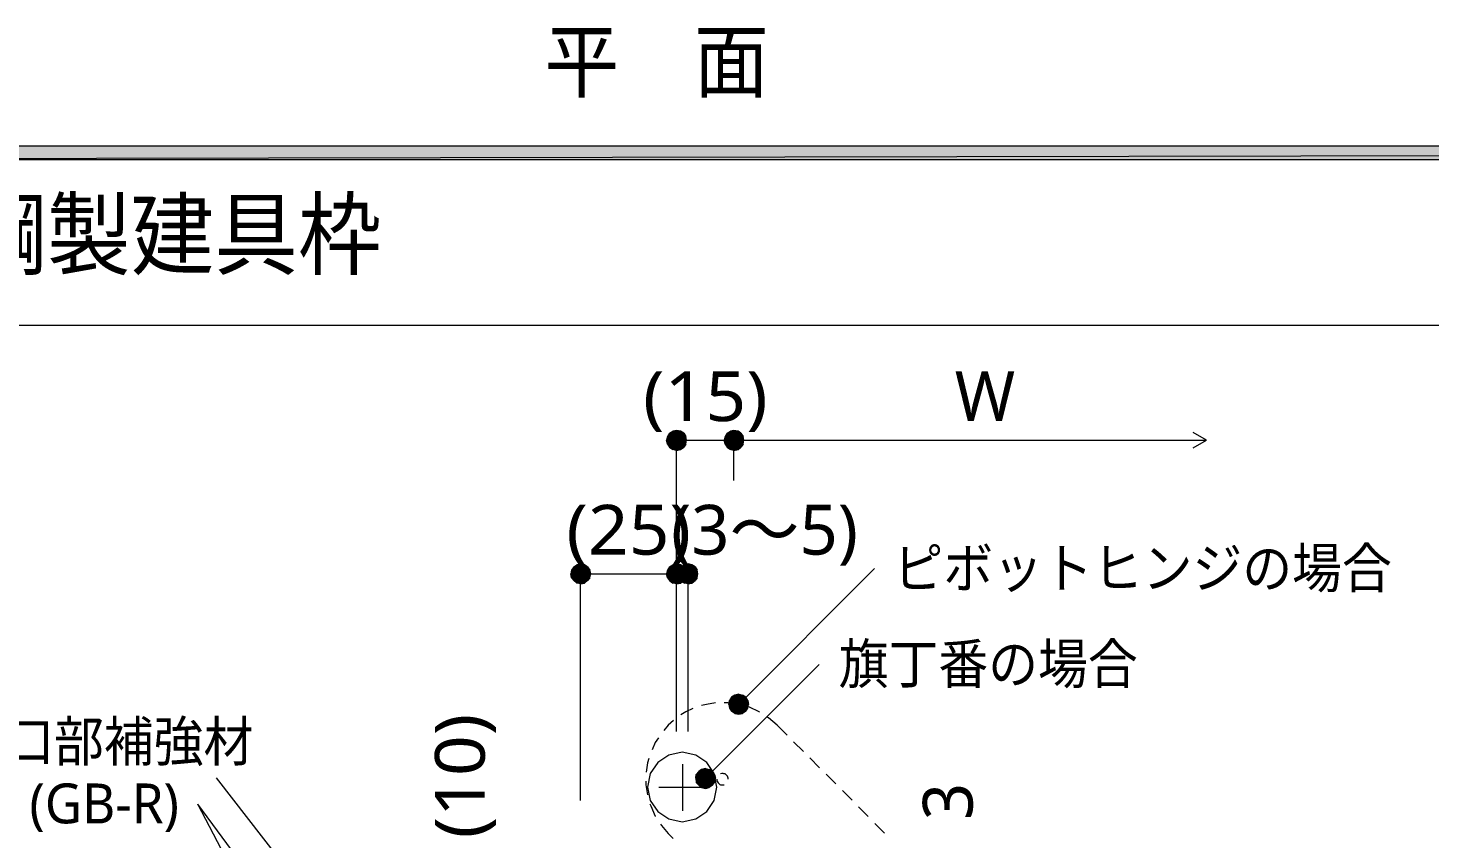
# Model space of a CAD drawing. Header units: millimetres. Extents: x 0 to 420, y 0 to 297.
# Drawn here: x 49.6 to 122.7, y 170.2 to 212.5 of the extents above; entities that cross this region are included whole.
import ezdxf
from ezdxf.enums import TextEntityAlignment as Align

# ---------------------------------------------------------------- set-up
doc = ezdxf.new("R2010")
doc.units = ezdxf.units.MM
doc.styles.add('kst32b', font='NotoSansJP-Variable.ttf')

msp = doc.modelspace()

# ---------------------------------------------------------------- hatches: boundary and pattern name
h = msp.add_hatch(color=7)
h.paths.add_polyline_path([(394.166, 205.634), (394.166, 206.333), (26.183, 205.634), (394.166, 205.634)])
h.paths.add_polyline_path([(394.166, 206.333), (26.183, 205.634), (26.183, 206.333), (394.166, 206.333)])
h = msp.add_hatch(color=7)
h.paths.add_polyline_path([(82.91, 191.177), (82.868, 190.987), (83.376, 190.987), (82.91, 191.177)])
h.paths.add_polyline_path([(82.868, 190.987), (83.376, 190.987), (82.91, 190.775), (82.868, 190.987)])
h.paths.add_polyline_path([(83.376, 190.987), (82.91, 190.775), (83.016, 190.627), (83.376, 190.987)])
h = msp.add_hatch(color=7)
h.paths.add_polyline_path([(83.376, 191.495), (83.185, 191.453), (83.376, 190.987), (83.376, 191.495)])
h.paths.add_polyline_path([(83.185, 191.453), (83.376, 190.987), (83.016, 191.347), (83.185, 191.453)])
h.paths.add_polyline_path([(83.376, 190.987), (83.016, 191.347), (82.91, 191.177), (83.376, 190.987)])
h = msp.add_hatch(color=7)
h.paths.add_polyline_path([(83.016, 190.627), (83.185, 190.5), (83.376, 190.987), (83.016, 190.627)])
h.paths.add_polyline_path([(83.185, 190.5), (83.376, 190.987), (83.376, 190.458), (83.185, 190.5)])
h.paths.add_polyline_path([(83.376, 190.987), (83.376, 190.458), (83.587, 190.5), (83.376, 190.987)])
for points in [[(83.587, 191.453), (83.376, 191.495), (83.376, 190.987), (83.587, 191.453)], [(86.593, 191.453), (86.381, 191.495), (86.381, 190.987), (86.593, 191.453)], [(78.592, 184.489), (78.38, 184.531), (78.38, 184.023), (78.592, 184.489)], [(83.587, 184.489), (83.376, 184.531), (83.376, 184.023), (83.587, 184.489)], [(84.18, 184.489), (83.989, 184.531), (83.989, 184.023), (84.18, 184.489)], [(86.424, 177.694), (86.254, 177.588), (86.635, 177.207), (86.424, 177.694)], [(84.688, 173.821), (84.54, 173.715), (84.9, 173.355), (84.688, 173.821)]]:
    msp.add_hatch(color=7).paths.add_polyline_path(points)
h = msp.add_hatch(color=7)
h.paths.add_polyline_path([(83.905, 190.987), (83.862, 191.177), (83.376, 190.987), (83.905, 190.987)])
h.paths.add_polyline_path([(83.862, 191.177), (83.376, 190.987), (83.757, 191.347), (83.862, 191.177)])
h.paths.add_polyline_path([(83.376, 190.987), (83.757, 191.347), (83.587, 191.453), (83.376, 190.987)])
h = msp.add_hatch(color=7)
h.paths.add_polyline_path([(83.587, 190.5), (83.757, 190.627), (83.376, 190.987), (83.587, 190.5)])
h.paths.add_polyline_path([(83.757, 190.627), (83.376, 190.987), (83.862, 190.775), (83.757, 190.627)])
h.paths.add_polyline_path([(83.376, 190.987), (83.862, 190.775), (83.905, 190.987), (83.376, 190.987)])
h = msp.add_hatch(color=7)
h.paths.add_polyline_path([(85.916, 191.177), (85.873, 190.987), (86.381, 190.987), (85.916, 191.177)])
h.paths.add_polyline_path([(85.873, 190.987), (86.381, 190.987), (85.916, 190.775), (85.873, 190.987)])
h.paths.add_polyline_path([(86.381, 190.987), (85.916, 190.775), (86.021, 190.627), (86.381, 190.987)])
h = msp.add_hatch(color=7)
h.paths.add_polyline_path([(86.381, 191.495), (86.191, 191.453), (86.381, 190.987), (86.381, 191.495)])
h.paths.add_polyline_path([(86.191, 191.453), (86.381, 190.987), (86.021, 191.347), (86.191, 191.453)])
h.paths.add_polyline_path([(86.381, 190.987), (86.021, 191.347), (85.916, 191.177), (86.381, 190.987)])
h = msp.add_hatch(color=7)
h.paths.add_polyline_path([(86.021, 190.627), (86.191, 190.5), (86.381, 190.987), (86.021, 190.627)])
h.paths.add_polyline_path([(86.191, 190.5), (86.381, 190.987), (86.381, 190.458), (86.191, 190.5)])
h.paths.add_polyline_path([(86.381, 190.987), (86.381, 190.458), (86.593, 190.5), (86.381, 190.987)])
h = msp.add_hatch(color=7)
h.paths.add_polyline_path([(86.889, 190.987), (86.868, 191.177), (86.381, 190.987), (86.889, 190.987)])
h.paths.add_polyline_path([(86.868, 191.177), (86.381, 190.987), (86.741, 191.347), (86.868, 191.177)])
h.paths.add_polyline_path([(86.381, 190.987), (86.741, 191.347), (86.593, 191.453), (86.381, 190.987)])
h = msp.add_hatch(color=7)
h.paths.add_polyline_path([(86.593, 190.5), (86.741, 190.627), (86.381, 190.987), (86.593, 190.5)])
h.paths.add_polyline_path([(86.741, 190.627), (86.381, 190.987), (86.868, 190.775), (86.741, 190.627)])
h.paths.add_polyline_path([(86.381, 190.987), (86.868, 190.775), (86.889, 190.987), (86.381, 190.987)])
h = msp.add_hatch(color=7)
h.paths.add_polyline_path([(78.38, 184.531), (78.19, 184.489), (78.38, 184.023), (78.38, 184.531)])
h.paths.add_polyline_path([(78.19, 184.489), (78.38, 184.023), (78.02, 184.383), (78.19, 184.489)])
h.paths.add_polyline_path([(78.38, 184.023), (78.02, 184.383), (77.915, 184.213), (78.38, 184.023)])
h = msp.add_hatch(color=7)
h.paths.add_polyline_path([(78.909, 184.023), (78.867, 184.213), (78.38, 184.023), (78.909, 184.023)])
h.paths.add_polyline_path([(78.867, 184.213), (78.38, 184.023), (78.74, 184.383), (78.867, 184.213)])
h.paths.add_polyline_path([(78.38, 184.023), (78.74, 184.383), (78.592, 184.489), (78.38, 184.023)])
h = msp.add_hatch(color=7)
h.paths.add_polyline_path([(83.376, 184.531), (83.185, 184.489), (83.376, 184.023), (83.376, 184.531)])
h.paths.add_polyline_path([(83.185, 184.489), (83.376, 184.023), (83.016, 184.383), (83.185, 184.489)])
h.paths.add_polyline_path([(83.376, 184.023), (83.016, 184.383), (82.91, 184.213), (83.376, 184.023)])
h = msp.add_hatch(color=7)
h.paths.add_polyline_path([(83.905, 184.023), (83.862, 184.213), (83.376, 184.023), (83.905, 184.023)])
h.paths.add_polyline_path([(83.862, 184.213), (83.376, 184.023), (83.757, 184.383), (83.862, 184.213)])
h.paths.add_polyline_path([(83.376, 184.023), (83.757, 184.383), (83.587, 184.489), (83.376, 184.023)])
h = msp.add_hatch(color=7)
h.paths.add_polyline_path([(83.989, 184.531), (83.799, 184.489), (83.989, 184.023), (83.989, 184.531)])
h.paths.add_polyline_path([(83.799, 184.489), (83.989, 184.023), (83.629, 184.383), (83.799, 184.489)])
h.paths.add_polyline_path([(83.989, 184.023), (83.629, 184.383), (83.503, 184.213), (83.989, 184.023)])
h = msp.add_hatch(color=7)
h.paths.add_polyline_path([(84.497, 184.023), (84.455, 184.213), (83.989, 184.023), (84.497, 184.023)])
h.paths.add_polyline_path([(84.455, 184.213), (83.989, 184.023), (84.349, 184.383), (84.455, 184.213)])
h.paths.add_polyline_path([(83.989, 184.023), (84.349, 184.383), (84.18, 184.489), (83.989, 184.023)])
h = msp.add_hatch(color=7)
h.paths.add_polyline_path([(77.915, 184.213), (77.872, 184.023), (78.38, 184.023), (77.915, 184.213)])
h.paths.add_polyline_path([(77.872, 184.023), (78.38, 184.023), (77.915, 183.811), (77.872, 184.023)])
h.paths.add_polyline_path([(78.38, 184.023), (77.915, 183.811), (78.02, 183.663), (78.38, 184.023)])
h = msp.add_hatch(color=7)
h.paths.add_polyline_path([(78.02, 183.663), (78.19, 183.536), (78.38, 184.023), (78.02, 183.663)])
h.paths.add_polyline_path([(78.19, 183.536), (78.38, 184.023), (78.38, 183.494), (78.19, 183.536)])
h.paths.add_polyline_path([(78.38, 184.023), (78.38, 183.494), (78.592, 183.536), (78.38, 184.023)])
h = msp.add_hatch(color=7)
h.paths.add_polyline_path([(78.592, 183.536), (78.74, 183.663), (78.38, 184.023), (78.592, 183.536)])
h.paths.add_polyline_path([(78.74, 183.663), (78.38, 184.023), (78.867, 183.811), (78.74, 183.663)])
h.paths.add_polyline_path([(78.38, 184.023), (78.867, 183.811), (78.909, 184.023), (78.38, 184.023)])
h = msp.add_hatch(color=7)
h.paths.add_polyline_path([(82.91, 184.213), (82.868, 184.023), (83.376, 184.023), (82.91, 184.213)])
h.paths.add_polyline_path([(82.868, 184.023), (83.376, 184.023), (82.91, 183.811), (82.868, 184.023)])
h.paths.add_polyline_path([(83.376, 184.023), (82.91, 183.811), (83.016, 183.663), (83.376, 184.023)])
h = msp.add_hatch(color=7)
h.paths.add_polyline_path([(83.016, 183.663), (83.185, 183.536), (83.376, 184.023), (83.016, 183.663)])
h.paths.add_polyline_path([(83.185, 183.536), (83.376, 184.023), (83.376, 183.494), (83.185, 183.536)])
h.paths.add_polyline_path([(83.376, 184.023), (83.376, 183.494), (83.587, 183.536), (83.376, 184.023)])
h = msp.add_hatch(color=7)
h.paths.add_polyline_path([(83.587, 183.536), (83.757, 183.663), (83.376, 184.023), (83.587, 183.536)])
h.paths.add_polyline_path([(83.757, 183.663), (83.376, 184.023), (83.862, 183.811), (83.757, 183.663)])
h.paths.add_polyline_path([(83.376, 184.023), (83.862, 183.811), (83.905, 184.023), (83.376, 184.023)])
h = msp.add_hatch(color=7)
h.paths.add_polyline_path([(83.503, 184.213), (83.481, 184.023), (83.989, 184.023), (83.503, 184.213)])
h.paths.add_polyline_path([(83.481, 184.023), (83.989, 184.023), (83.503, 183.811), (83.481, 184.023)])
h.paths.add_polyline_path([(83.989, 184.023), (83.503, 183.811), (83.629, 183.663), (83.989, 184.023)])
h = msp.add_hatch(color=7)
h.paths.add_polyline_path([(83.629, 183.663), (83.799, 183.536), (83.989, 184.023), (83.629, 183.663)])
h.paths.add_polyline_path([(83.799, 183.536), (83.989, 184.023), (83.989, 183.494), (83.799, 183.536)])
h.paths.add_polyline_path([(83.989, 184.023), (83.989, 183.494), (84.18, 183.536), (83.989, 184.023)])
h = msp.add_hatch(color=7)
h.paths.add_polyline_path([(84.18, 183.536), (84.349, 183.663), (83.989, 184.023), (84.18, 183.536)])
h.paths.add_polyline_path([(84.349, 183.663), (83.989, 184.023), (84.455, 183.811), (84.349, 183.663)])
h.paths.add_polyline_path([(83.989, 184.023), (84.455, 183.811), (84.497, 184.023), (83.989, 184.023)])
h = msp.add_hatch(color=7)
h.paths.add_polyline_path([(86.995, 177.588), (86.826, 177.694), (86.635, 177.207), (86.995, 177.588)])
h.paths.add_polyline_path([(86.826, 177.694), (86.635, 177.207), (86.635, 177.736), (86.826, 177.694)])
h.paths.add_polyline_path([(86.635, 177.207), (86.635, 177.736), (86.424, 177.694), (86.635, 177.207)])
h = msp.add_hatch(color=7)
h.paths.add_polyline_path([(86.254, 177.588), (86.148, 177.419), (86.635, 177.207), (86.254, 177.588)])
h.paths.add_polyline_path([(86.148, 177.419), (86.635, 177.207), (86.106, 177.207), (86.148, 177.419)])
h.paths.add_polyline_path([(86.635, 177.207), (86.106, 177.207), (86.148, 177.017), (86.635, 177.207)])
h = msp.add_hatch(color=7)
h.paths.add_polyline_path([(86.148, 177.017), (86.254, 176.847), (86.635, 177.207), (86.148, 177.017)])
h.paths.add_polyline_path([(86.254, 176.847), (86.635, 177.207), (86.424, 176.742), (86.254, 176.847)])
h.paths.add_polyline_path([(86.635, 177.207), (86.424, 176.742), (86.635, 176.699), (86.635, 177.207)])
h = msp.add_hatch(color=7)
h.paths.add_polyline_path([(87.101, 177.017), (87.143, 177.207), (86.635, 177.207), (87.101, 177.017)])
h.paths.add_polyline_path([(87.143, 177.207), (86.635, 177.207), (87.101, 177.419), (87.143, 177.207)])
h.paths.add_polyline_path([(86.635, 177.207), (87.101, 177.419), (86.995, 177.588), (86.635, 177.207)])
h = msp.add_hatch(color=7)
h.paths.add_polyline_path([(86.635, 176.699), (86.826, 176.742), (86.635, 177.207), (86.635, 176.699)])
h.paths.add_polyline_path([(86.826, 176.742), (86.635, 177.207), (86.995, 176.847), (86.826, 176.742)])
h.paths.add_polyline_path([(86.635, 177.207), (86.995, 176.847), (87.101, 177.017), (86.635, 177.207)])
h = msp.add_hatch(color=7)
h.paths.add_polyline_path([(84.54, 173.715), (84.413, 173.546), (84.9, 173.355), (84.54, 173.715)])
h.paths.add_polyline_path([(84.413, 173.546), (84.9, 173.355), (84.392, 173.355), (84.413, 173.546)])
h.paths.add_polyline_path([(84.9, 173.355), (84.392, 173.355), (84.413, 173.143), (84.9, 173.355)])
h = msp.add_hatch(color=7)
h.paths.add_polyline_path([(84.413, 173.143), (84.54, 172.995), (84.9, 173.355), (84.413, 173.143)])
h.paths.add_polyline_path([(84.54, 172.995), (84.9, 173.355), (84.688, 172.868), (84.54, 172.995)])
h.paths.add_polyline_path([(84.9, 173.355), (84.688, 172.868), (84.9, 172.826), (84.9, 173.355)])
h = msp.add_hatch(color=7)
h.paths.add_polyline_path([(85.259, 173.715), (85.09, 173.821), (84.9, 173.355), (85.259, 173.715)])
h.paths.add_polyline_path([(85.09, 173.821), (84.9, 173.355), (84.9, 173.863), (85.09, 173.821)])
h.paths.add_polyline_path([(84.9, 173.355), (84.9, 173.863), (84.688, 173.821), (84.9, 173.355)])
h = msp.add_hatch(color=7)
h.paths.add_polyline_path([(85.365, 173.143), (85.408, 173.355), (84.9, 173.355), (85.365, 173.143)])
h.paths.add_polyline_path([(85.408, 173.355), (84.9, 173.355), (85.365, 173.546), (85.408, 173.355)])
h.paths.add_polyline_path([(84.9, 173.355), (85.365, 173.546), (85.259, 173.715), (84.9, 173.355)])
h = msp.add_hatch(color=7)
h.paths.add_polyline_path([(84.9, 172.826), (85.09, 172.868), (84.9, 173.355), (84.9, 172.826)])
h.paths.add_polyline_path([(85.09, 172.868), (84.9, 173.355), (85.259, 172.995), (85.09, 172.868)])
h.paths.add_polyline_path([(84.9, 173.355), (85.259, 172.995), (85.365, 173.143), (84.9, 173.355)])

# ---------------------------------------------------------------- linework, layer by layer
at = {"lineweight": 0}
for points in [[(394.166, 205.634), (394.166, 206.333), (26.183, 205.634)], [(394.166, 206.333), (26.183, 205.634), (26.183, 206.333)], [(82.91, 191.177), (82.868, 190.987), (83.376, 190.987)], [(82.868, 190.987), (83.376, 190.987), (82.91, 190.775)], [(83.376, 190.987), (83.016, 191.347), (82.91, 191.177)], [(83.376, 190.987), (82.91, 190.775), (83.016, 190.627)], [(83.185, 191.453), (83.376, 190.987), (83.016, 191.347)], [(83.016, 190.627), (83.185, 190.5), (83.376, 190.987)], [(83.376, 191.495), (83.185, 191.453), (83.376, 190.987)], [(83.185, 190.5), (83.376, 190.987), (83.376, 190.458)], [(83.587, 191.453), (83.376, 191.495), (83.376, 190.987)], [(83.376, 190.987), (83.757, 191.347), (83.587, 191.453)], [(83.862, 191.177), (83.376, 190.987), (83.757, 191.347)], [(83.905, 190.987), (83.862, 191.177), (83.376, 190.987)], [(83.376, 190.987), (83.376, 190.458), (83.587, 190.5)], [(83.587, 190.5), (83.757, 190.627), (83.376, 190.987)], [(83.757, 190.627), (83.376, 190.987), (83.862, 190.775)], [(83.376, 190.987), (83.862, 190.775), (83.905, 190.987)], [(85.916, 191.177), (85.873, 190.987), (86.381, 190.987)], [(85.873, 190.987), (86.381, 190.987), (85.916, 190.775)], [(86.381, 190.987), (86.021, 191.347), (85.916, 191.177)], [(86.381, 190.987), (85.916, 190.775), (86.021, 190.627)], [(86.191, 191.453), (86.381, 190.987), (86.021, 191.347)], [(86.021, 190.627), (86.191, 190.5), (86.381, 190.987)], [(86.381, 191.495), (86.191, 191.453), (86.381, 190.987)], [(86.191, 190.5), (86.381, 190.987), (86.381, 190.458)], [(86.593, 191.453), (86.381, 191.495), (86.381, 190.987)], [(86.381, 190.987), (86.741, 191.347), (86.593, 191.453)], [(86.868, 191.177), (86.381, 190.987), (86.741, 191.347)], [(86.889, 190.987), (86.868, 191.177), (86.381, 190.987)], [(86.381, 190.987), (86.381, 190.458), (86.593, 190.5)], [(86.593, 190.5), (86.741, 190.627), (86.381, 190.987)], [(86.741, 190.627), (86.381, 190.987), (86.868, 190.775)], [(86.381, 190.987), (86.868, 190.775), (86.889, 190.987)], [(78.38, 184.023), (78.02, 184.383), (77.915, 184.213)], [(78.19, 184.489), (78.38, 184.023), (78.02, 184.383)], [(78.38, 184.531), (78.19, 184.489), (78.38, 184.023)], [(78.592, 184.489), (78.38, 184.531), (78.38, 184.023)], [(78.38, 184.023), (78.74, 184.383), (78.592, 184.489)], [(78.867, 184.213), (78.38, 184.023), (78.74, 184.383)], [(83.376, 184.023), (83.016, 184.383), (82.91, 184.213)], [(83.185, 184.489), (83.376, 184.023), (83.016, 184.383)], [(83.376, 184.531), (83.185, 184.489), (83.376, 184.023)], [(83.587, 184.489), (83.376, 184.531), (83.376, 184.023)], [(83.376, 184.023), (83.757, 184.383), (83.587, 184.489)], [(83.862, 184.213), (83.376, 184.023), (83.757, 184.383)], [(83.989, 184.023), (83.629, 184.383), (83.503, 184.213)], [(83.799, 184.489), (83.989, 184.023), (83.629, 184.383)], [(83.989, 184.531), (83.799, 184.489), (83.989, 184.023)], [(84.18, 184.489), (83.989, 184.531), (83.989, 184.023)], [(83.989, 184.023), (84.349, 184.383), (84.18, 184.489)], [(84.455, 184.213), (83.989, 184.023), (84.349, 184.383)], [(77.915, 184.213), (77.872, 184.023), (78.38, 184.023)], [(77.872, 184.023), (78.38, 184.023), (77.915, 183.811)], [(78.38, 184.023), (77.915, 183.811), (78.02, 183.663)], [(78.02, 183.663), (78.19, 183.536), (78.38, 184.023)], [(78.19, 183.536), (78.38, 184.023), (78.38, 183.494)], [(78.909, 184.023), (78.867, 184.213), (78.38, 184.023)], [(78.38, 184.023), (78.38, 183.494), (78.592, 183.536)], [(78.592, 183.536), (78.74, 183.663), (78.38, 184.023)], [(78.74, 183.663), (78.38, 184.023), (78.867, 183.811)], [(78.38, 184.023), (78.867, 183.811), (78.909, 184.023)], [(82.91, 184.213), (82.868, 184.023), (83.376, 184.023)], [(82.868, 184.023), (83.376, 184.023), (82.91, 183.811)], [(83.376, 184.023), (82.91, 183.811), (83.016, 183.663)], [(83.016, 183.663), (83.185, 183.536), (83.376, 184.023)], [(83.185, 183.536), (83.376, 184.023), (83.376, 183.494)], [(83.905, 184.023), (83.862, 184.213), (83.376, 184.023)], [(83.376, 184.023), (83.376, 183.494), (83.587, 183.536)], [(83.587, 183.536), (83.757, 183.663), (83.376, 184.023)], [(83.757, 183.663), (83.376, 184.023), (83.862, 183.811)], [(83.376, 184.023), (83.862, 183.811), (83.905, 184.023)], [(83.503, 184.213), (83.481, 184.023), (83.989, 184.023)], [(83.481, 184.023), (83.989, 184.023), (83.503, 183.811)], [(83.989, 184.023), (83.503, 183.811), (83.629, 183.663)], [(83.629, 183.663), (83.799, 183.536), (83.989, 184.023)], [(83.799, 183.536), (83.989, 184.023), (83.989, 183.494)], [(84.497, 184.023), (84.455, 184.213), (83.989, 184.023)], [(83.989, 184.023), (83.989, 183.494), (84.18, 183.536)], [(84.18, 183.536), (84.349, 183.663), (83.989, 184.023)], [(84.349, 183.663), (83.989, 184.023), (84.455, 183.811)], [(83.989, 184.023), (84.455, 183.811), (84.497, 184.023)], [(86.424, 177.694), (86.254, 177.588), (86.635, 177.207)], [(86.635, 177.207), (86.635, 177.736), (86.424, 177.694)], [(86.826, 177.694), (86.635, 177.207), (86.635, 177.736)], [(86.995, 177.588), (86.826, 177.694), (86.635, 177.207)], [(86.148, 177.419), (86.635, 177.207), (86.106, 177.207)], [(86.635, 177.207), (86.106, 177.207), (86.148, 177.017)], [(86.254, 177.588), (86.148, 177.419), (86.635, 177.207)], [(86.148, 177.017), (86.254, 176.847), (86.635, 177.207)], [(86.254, 176.847), (86.635, 177.207), (86.424, 176.742)], [(86.635, 177.207), (86.424, 176.742), (86.635, 176.699)], [(86.635, 177.207), (87.101, 177.419), (86.995, 177.588)], [(87.143, 177.207), (86.635, 177.207), (87.101, 177.419)], [(86.635, 176.699), (86.826, 176.742), (86.635, 177.207)], [(86.826, 176.742), (86.635, 177.207), (86.995, 176.847)], [(86.635, 177.207), (86.995, 176.847), (87.101, 177.017)], [(87.101, 177.017), (87.143, 177.207), (86.635, 177.207)], [(84.413, 173.546), (84.9, 173.355), (84.392, 173.355)], [(84.9, 173.355), (84.392, 173.355), (84.413, 173.143)], [(84.54, 173.715), (84.413, 173.546), (84.9, 173.355)], [(84.413, 173.143), (84.54, 172.995), (84.9, 173.355)], [(84.688, 173.821), (84.54, 173.715), (84.9, 173.355)], [(84.54, 172.995), (84.9, 173.355), (84.688, 172.868)], [(84.9, 173.355), (84.9, 173.863), (84.688, 173.821)], [(84.9, 173.355), (84.688, 172.868), (84.9, 172.826)], [(85.09, 173.821), (84.9, 173.355), (84.9, 173.863)], [(85.259, 173.715), (85.09, 173.821), (84.9, 173.355)], [(84.9, 173.355), (85.365, 173.546), (85.259, 173.715)], [(85.408, 173.355), (84.9, 173.355), (85.365, 173.546)], [(84.9, 172.826), (85.09, 172.868), (84.9, 173.355)], [(85.09, 172.868), (84.9, 173.355), (85.259, 172.995)], [(84.9, 173.355), (85.259, 172.995), (85.365, 173.143)], [(85.365, 173.143), (85.408, 173.355), (84.9, 173.355)]]:
    msp.add_lwpolyline(points, close=True, dxfattribs=at)
at = {"lineweight": 13}
for points in [[(394.166, 196.977), (26.183, 196.977)], [(83.376, 175.789), (83.376, 190.987)], [(83.376, 190.987), (86.381, 190.987)], [(86.381, 188.891), (86.381, 190.987), (111.019, 190.987)], [(110.321, 190.585), (111.019, 190.987), (110.321, 191.389)], [(86.635, 177.207), (93.705, 184.298)], [(78.38, 172.191), (78.38, 184.023)], [(78.38, 184.023), (83.376, 184.023), (83.989, 184.023)], [(83.989, 175.789), (83.989, 184.023)], [(84.9, 173.355), (90.826, 179.282)], [(84.243, 176.996), (83.862, 176.826), (83.608, 176.657)], [(85.408, 177.292), (84.942, 177.207), (84.688, 177.144)], [(86.593, 177.228), (86.064, 177.292), (85.873, 177.292)], [(87.715, 176.805), (87.694, 176.826), (87.186, 177.059), (87.059, 177.101)], [(83.227, 176.361), (82.952, 176.128), (82.719, 175.853)], [(88.625, 176.128), (88.18, 176.509), (88.117, 176.551)], [(89.154, 175.599), (88.625, 176.128)], [(82.444, 175.472), (82.275, 175.218), (82.106, 174.837)], [(90.001, 174.752), (89.493, 175.26)], [(81.936, 174.392), (81.873, 174.159), (81.809, 173.672)], [(83.693, 174.096), (83.693, 171.662)], [(90.847, 173.905), (90.339, 174.413)], [(68.898, 161.121), (59.394, 173.376)], [(85.492, 173.313), (85.492, 173.27), (85.492, 173.228), (85.513, 173.164), (85.556, 173.122), (85.598, 173.08), (85.64, 173.037), (85.683, 173.016), (85.746, 173.016), (85.81, 173.016), (85.852, 173.016), (85.873, 173.016)], [(86.085, 173.313), (86.085, 173.355), (86.064, 173.418), (86.043, 173.461), (86, 173.503), (85.958, 173.546), (85.916, 173.588), (85.852, 173.588), (85.81, 173.609), (85.746, 173.609), (85.683, 173.588)], [(91.694, 173.059), (91.186, 173.567)], [(81.788, 173.207), (81.788, 173.016), (81.873, 172.487)], [(82.465, 172.889), (84.9, 172.889)], [(92.541, 172.212), (92.033, 172.72)], [(62.717, 166.179), (58.42, 172)], [(62.717, 163.788), (58.42, 172)], [(82, 172.021), (82.042, 171.916), (82.275, 171.386), (82.296, 171.365)], [(93.387, 171.365), (92.879, 171.873)], [(82.55, 170.963), (82.592, 170.9), (82.952, 170.476)], [(83.206, 170.222), (82.952, 170.476)], [(94.234, 170.497), (93.726, 171.005)]]:
    msp.add_lwpolyline(points, dxfattribs=at)
msp.add_lwpolyline([(85.492, 172.9), (85.35, 173.604), (84.962, 174.18), (84.387, 174.567), (83.682, 174.71), (82.978, 174.567), (82.403, 174.18), (82.015, 173.604), (81.873, 172.9), (82.015, 172.195), (82.403, 171.62), (82.978, 171.232), (83.682, 171.09), (84.387, 171.232), (84.962, 171.62), (85.35, 172.195)], close=True, dxfattribs=at)

# ---------------------------------------------------------------- texts
at = {"style": 'kst32b'}
for s, height, p, p2 in [('平\u3000面', 3.1187, (76.496, 209.19), (88.191, 209.19)), ('鋼製建具枠', 3.4908, (46.186, 199.983), (68.003, 199.983)), ('(15)', 2.5989, (81.64, 191.982), (88.137, 191.982)), ('(25)', 2.5989, (77.639, 185.018), (84.137, 185.018)), ('(3～5)', 2.5989, (83.1, 185.018), (92.846, 185.018)), ('ピボットヒンジの場合', 2.0791, (94.7, 183.282), (120.689, 183.282)), ('旗丁番の場合', 2.0791, (91.842, 178.287), (107.436, 178.287)), ('開口部補強材', 2.0791, (45.72, 174.244), (61.313, 174.244)), ('(10)', 2.5989, (73.385, 170.222), (73.385, 176.72)), ('(GB-R)', 2.0791, (49.636, 171.005), (57.432, 171.005))]:
    msp.add_text(s, height=height, dxfattribs=at).set_placement(p, p2, align=Align.FIT)
msp.add_text('W', height=2.599, dxfattribs=at).set_placement((97.896, 191.982))
msp.add_text('3', height=2.599, rotation=90, dxfattribs=at).set_placement((98.827, 171.175))

doc.saveas('drawing.dxf')
